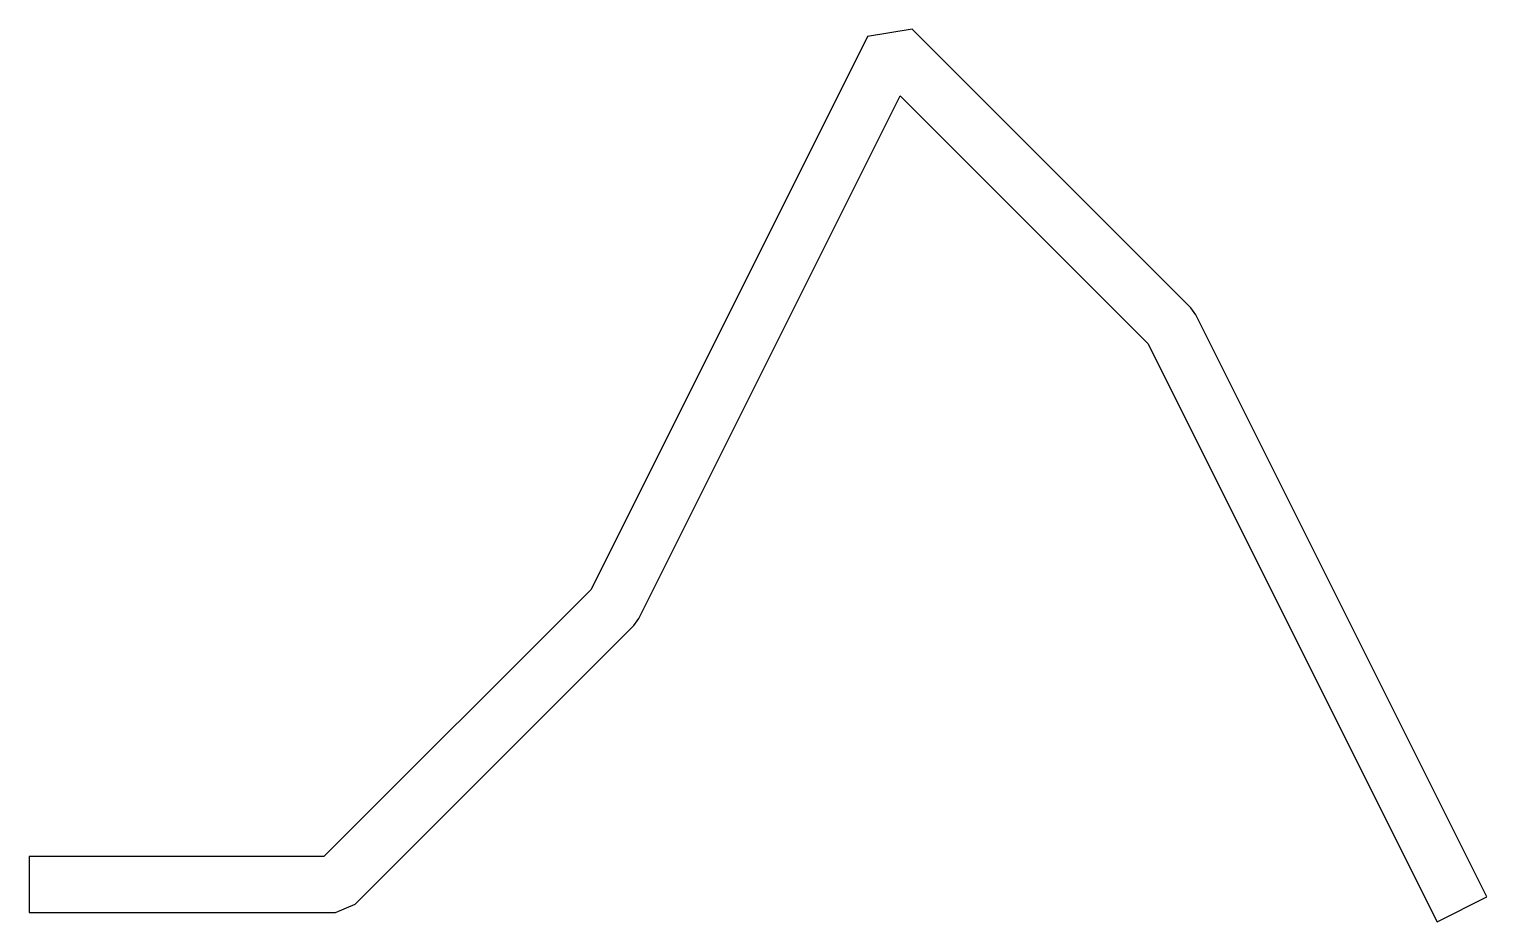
# Model space of a CAD drawing. Extents: x -3 to 145, y 24 to 115.
import ezdxf

# ---------------------------------------------------------------- set-up
doc = ezdxf.new("R2010")
doc.units = 0
doc.layers.get('0').update_dxf_attribs({"linetype": 'CONTINUOUS'})

msp = doc.modelspace()

# ---------------------------------------------------------------- linework, layer by layer
at = {"color": 7}
msp.add_lwpolyline([(86.659861, 114.888081), (82.144306, 114.147247), (54.13375, 58.126136), (27.049236, 31.041622), (0, 31.041622), (-2.822222, 31.041622), (-2.822222, 25.397178), (0, 25.397178), (28.222222, 25.397178), (30.215417, 26.226206), (58.437639, 54.448428), (58.966806, 55.180442), (85.442778, 108.123567), (110.569375, 82.996969), (138.58875, 26.958219), (139.849931, 24.435858), (144.894653, 26.958219), (143.633472, 29.480581), (115.41125, 85.925025), (114.882083, 86.665858), (86.659861, 114.888081)], dxfattribs=at)

doc.saveas('drawing.dxf')
